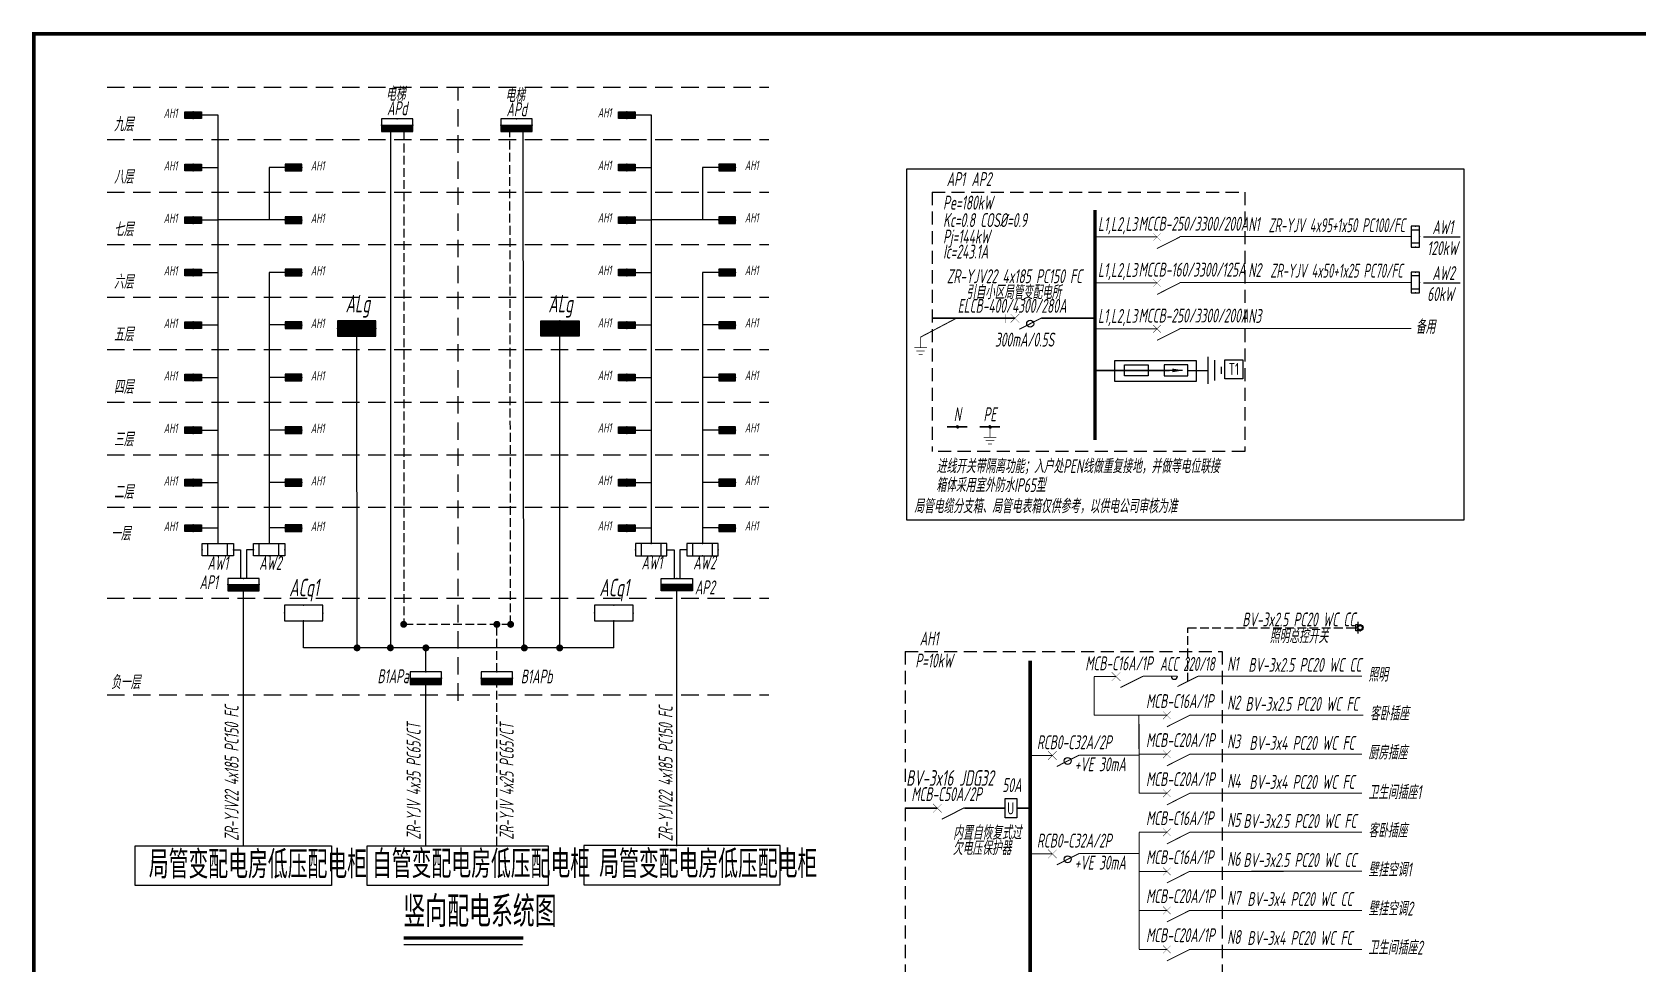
# Model space of a CAD drawing. Extents: x 2803505 to 5851001, y -1372902 to 24339.
# Drawn here: x 2920053 to 2966197, y -657586 to -630804 of the extents above; entities that cross this region are included whole.
import ezdxf
from ezdxf.enums import TextEntityAlignment as Align

# ---------------------------------------------------------------- set-up
doc = ezdxf.new("R2010")
doc.units = 0
doc.header["$LTSCALE"] = 1000
doc.header["$MEASUREMENT"] = 0
for name, pattern in [('CONTINOUS', [0]), ('DASH', [0.35, 0.25, -0.1]), ('DASH4', [0.1875, 0.125, -0.0625]), ('DASHED', [0.75, 0.5, -0.25])]:
    doc.linetypes.add(name, pattern=pattern)
doc.layers.get('0').update_dxf_attribs({"linetype": 'CONTINUOUS'})
for name, color, linetype in [('!!电气', 1, 'CONTINUOUS'), ('ANNO-NOTE', 7, 'CONTINUOUS'), ('DIM-照明', 7, 'CONTINUOUS'), ('ELEMENT', 3, 'CONTINUOUS'), ('EQUIP', 3, 'CONTINUOUS'), ('EQUIP-照明', 3, 'CONTINUOUS'), ('EQUIP-箱柜', 3, 'CONTINUOUS'), ('WIRE-SECU-1', 30, 'CONTINUOUS'), ('WIRE-照明', 2, 'CONTINUOUS'), ('照明平面文字层', 3, 'CONTINUOUS')]:
    doc.layers.add(name, color=color, linetype=linetype)
doc.layers.add('图框', color=147, linetype='CONTINUOUS', lineweight=20)
doc.styles.add('_TCH_LABEL', font='COMPLEX', dxfattribs={"bigfont": 'GBCBIG'})
doc.styles.add('HZTXT', font='gbeitc.shx', dxfattribs={"width": 0.8, "height": 400, "bigfont": 'hztxt.shx'})
doc.styles.add('SM1', font='realsz.shx', dxfattribs={"width": 0.75, "bigfont": 'realhz.shx'})
doc.styles.get("Standard").update_dxf_attribs({"font": 'gbenor.shx', "bigfont": 'gbcbig.shx'})
doc.styles.add('TSSD_Dimension', font='Tssdeng.shx', dxfattribs={"width": 0.7, "bigfont": 'tssdchn.shx'})

# ---------------------------------------------------------------- blocks, each defined once
blk = doc.blocks.new('*X10')
at = {"color": 0}
for p, q in [((-250, 33), (-183, 100)), ((-250, 68), (-218, 100)), ((-247, 0), (-147, 100)), ((-212, 0), (-112, 100)), ((-177, 0), (-77, 100)), ((-141, 0), (-41, 100)), ((-106, 0), (-6, 100)), ((-71, 0), (29, 100)), ((-35, 0), (65, 100)), ((0, 0), (100, 100)), ((35, 0), (135, 100)), ((71, 0), (171, 100)), ((106, 0), (206, 100)), ((141, 0), (241, 100)), ((177, 0), (250, 73)), ((212, 0), (250, 38)), ((247, 0), (250, 3))]:
    blk.add_line(p, q, dxfattribs=at)
blk = doc.blocks.new('$equip$00001414')
for p, q in [((0.75, 0.6), (-0.75, 0.6)), ((-0.75, 0.6), (-0.75, 0)), ((-0.75, 0.3), (0.75, 0.3)), ((-0.75, 0), (0.75, 0)), ((0.75, 0), (0.75, 0.6))]:
    blk.add_line(p, q)
at = {"const_width": 0.3}
blk.add_lwpolyline([(-0.75, 0.15), (0.75, 0.15)], dxfattribs=at)
for p in [(-0.75, 0.3), (0, 0.6), (0, 0), (0.75, 0.3)]:
    blk.add_point(p)
at = {"xscale": 0.00300000000061118, "yscale": 0.00300000000061118, "zscale": 0.00300000000061118}
blk.add_blockref('*X10', (0, 0), dxfattribs=at)
at = {"style": '_TCH_LABEL', "flags": 9}
blk.add_attdef('A', (0, 0), '', height=0.00002, dxfattribs=at)
blk = doc.blocks.new('*X8')
at = {"color": 0}
for p, q in [((-250, 33), (-83, 200)), ((-250, 68), (-118, 200)), ((-250, 104), (-154, 200)), ((-250, 139), (-189, 200)), ((-250, 174), (-224, 200)), ((-247, 0), (-47, 200)), ((-212, 0), (-12, 200)), ((-177, 0), (23, 200)), ((-141, 0), (59, 200)), ((-106, 0), (94, 200)), ((-71, 0), (129, 200)), ((-35, 0), (165, 200)), ((0, 0), (200, 200)), ((35, 0), (235, 200)), ((71, 0), (250, 179)), ((106, 0), (250, 144)), ((141, 0), (250, 109)), ((177, 0), (250, 73)), ((212, 0), (250, 38)), ((247, 0), (250, 3))]:
    blk.add_line(p, q, dxfattribs=at)
blk = doc.blocks.new('$equip$00001421')
for p, q in [((0.75, 0.6), (-0.75, 0.6)), ((-0.75, 0.6), (-0.75, 0)), ((-0.75, 0), (0.75, 0)), ((0.75, 0), (0.75, 0.6))]:
    blk.add_line(p, q)
at = {"const_width": 0.6}
blk.add_lwpolyline([(-0.75, 0.3), (0.75, 0.3)], dxfattribs=at)
for p in [(-0.75, 0.3), (0, 0.6), (0, 0), (0.75, 0.3)]:
    blk.add_point(p)
at = {"xscale": 0.00300000000061118, "yscale": 0.00300000000061118, "zscale": 0.00300000000061118}
blk.add_blockref('*X8', (0, 0), dxfattribs=at)
at = {"style": '_TCH_LABEL', "flags": 9}
blk.add_attdef('A', (0, 0), '', height=0.00002, dxfattribs=at)
blk = doc.blocks.new('$equip$00001428')
for p, q in [((0.75, 0.6), (-0.75, 0.6)), ((-0.75, 0.6), (-0.75, 0)), ((-0.75, 0), (0.75, 0)), ((-0.469, 0.6), (-0.469, 0)), ((0.469, 0.6), (0.469, 0)), ((0.75, 0), (0.75, 0.6))]:
    blk.add_line(p, q)
for p in [(-0.75, 0.3), (0, 0.6), (0, 0), (0.75, 0.3)]:
    blk.add_point(p)
at = {"style": '_TCH_LABEL', "flags": 9}
blk.add_attdef('A', (0, 0), '', height=0.00002, dxfattribs=at)
blk = doc.blocks.new('$equip$00001413')
for p, q in [((0.75, 0.6), (-0.75, 0.6)), ((-0.75, 0.6), (-0.75, 0)), ((-0.75, 0), (0.75, 0)), ((0.75, 0), (0.75, 0.6))]:
    blk.add_line(p, q)
for p in [(-0.75, 0.3), (0, 0.6), (0, 0), (0.75, 0.3)]:
    blk.add_point(p)
at = {"style": '_TCH_LABEL', "flags": 9}
blk.add_attdef('A', (0, 0), '', height=0.00002, dxfattribs=at)
blk = doc.blocks.new('A$C2FB505A5')
at = {"color": 3, "linetype": 'Continuous'}
for points, const_width in [([(-125, -125), (125, 125)], 10), ([(-125, 125), (125, -125)], 10), ([(771, 11), (125, -316)], 30)]:
    blk.add_lwpolyline(points, dxfattribs=dict(at, const_width=const_width))
at = {"layer": 'DIM-照明', "color": 3, "linetype": 'Continuous', "const_width": 28.8}
blk.add_lwpolyline([(771, 11), (1064, 11)], dxfattribs=at)
at = {"layer": 'DIM-照明', "color": 3, "linetype": 'Continuous'}
blk.add_circle((438, -157), 100, dxfattribs=at)
blk = doc.blocks.new('1107AA')
at = {"color": 3, "linetype": 'Continuous'}
for points, const_width in [([(0, -7.5), (-3.79, 0)], 0.3), ([(-1.25, 1.25), (1.25, -1.25)], 0.1), ([(1.25, 1.25), (-1.25, -1.25)], 0.1)]:
    blk.add_lwpolyline(points, dxfattribs=dict(at, const_width=const_width))
blk = doc.blocks.new('A$C46350062')
at = {"layer": 'DIM-照明', "color": 3, "linetype": 'Continuous', "const_width": 28.8}
for points in [[(-590, 0), (-868, 0)], [(0, 0), (-590, -298)]]:
    blk.add_lwpolyline(points, dxfattribs=at)
at = {"layer": 'DIM-照明', "color": 3, "linetype": 'Continuous'}
blk.add_arc((-678, 0), 88.4, 180.9398, 0, dxfattribs=at)
blk = doc.blocks.new('$equip$00001230')
for p, q in [((0.25, 0.71), (0.25, 0.39)), ((0.25, 0.39), (0.5, 0.39)), ((0.5, 0.39), (0.5, -0.39)), ((0.5, -0.39), (0.25, -0.39)), ((0.25, -0.39), (0.25, -0.71))]:
    blk.add_line(p, q)
for radius in [0.357, 0.25]:
    blk.add_circle((0, 0), radius)
at = {"layer": 'EQUIP-照明'}
for p in [(-0.36, 0), (0, 0.36), (0.5, 0), (0, -0.36)]:
    blk.add_point(p, dxfattribs=at)
at = {"layer": 'EQUIP-照明', "flags": 9}
blk.add_attdef('A', (0, 0), '', height=0.00002, dxfattribs=at)
blk = doc.blocks.new('0114')
at = {"color": 3, "linetype": 'Continuous', "const_width": 0.3}
for points in [[(0, 0), (0, -4.58)], [(-2.75, -4.58), (2.75, -4.58)], [(-1.83, -6.01), (1.83, -6.01)], [(-0.86, -7.5), (0.86, -7.5)]]:
    blk.add_lwpolyline(points, dxfattribs=at)
blk = doc.blocks.new('*X32')
at = {"color": 0}
for p, q in [((197.1, 124.2), (199.7, 126.7)), ((197.2, 123.8), (200.1, 126.7)), ((197.2, 124.6), (199.2, 126.7)), ((197.3, 123.4), (200.4, 126.6)), ((197.3, 125.2), (198.6, 126.5)), ((197.4, 123.1), (200.7, 126.5)), ((197.5, 122.9), (201, 126.3)), ((197.7, 122.6), (201.2, 126.1)), ((197.9, 122.4), (201.4, 125.9)), ((198.1, 122.2), (201.6, 125.7)), ((198.4, 122), (201.8, 125.4)), ((198.7, 121.9), (201.9, 125.2)), ((199, 121.8), (202, 124.8)), ((199.4, 121.7), (202.1, 124.5)), ((199.8, 121.7), (202.1, 124.1)), ((200.3, 121.8), (202, 123.5)), ((201.2, 122.3), (201.6, 122.7))]:
    blk.add_line(p, q, dxfattribs=at)
blk = doc.blocks.new('HC000089')
at = {"color": 4, "linetype": 'Continuous', "const_width": 0.2}
blk.add_lwpolyline([(-1.8, -1.8, 0.198912), (0, -2.5, 0.198912), (1.8, -1.8, 0.198912), (2.5, 0, 0.198912), (1.8, 1.8, 0.198912), (0, 2.5, 0.198912), (-1.8, 1.8, 0.198912), (-2.5, 0, 0.198912)], format="xyb", close=True, dxfattribs=at)
at = {"color": 4}
blk.add_blockref('*X32', (-199.6, -124.2), dxfattribs=at)
blk = doc.blocks.new('A$C7C37685A')
at = {"layer": 'ELEMENT'}
for p, q in [((294, 104), (294, -104)), ((745, 104), (294, 104)), ((641, 0), (294, 0)), ((745, -104), (745, 104)), ((1135, -260), (1135, 260)), ((1264, -195), (1264, 195)), ((1394, -65), (1394, 65)), ((294, -104), (745, -104))]:
    blk.add_line(p, q, dxfattribs=at)
for points in [[(294, 0), (0, 0)], [(745, 0), (1135, 0)]]:
    blk.add_lwpolyline(points, dxfattribs=at)
for points in [[(658, 0), (450, -35), (450, 35), (658, 0)], [(450, 35), (658, 0), (450, -35), (450, 35)], [(450, -35), (450, 35), (658, 0), (450, 35)]]:
    blk.add_solid(points, dxfattribs=at)
blk = doc.blocks.new('A$C64190E90')
at = {"layer": 'DIM-照明', "color": 3}
blk.add_lwpolyline([(0, 104), (450, 104), (450, -104), (0, -104)], close=True, dxfattribs=at)
at = {"layer": 'DIM-照明'}
blk.add_blockref('A$C7C37685A', (466, 0), dxfattribs=at)
blk = doc.blocks.new('A$C5F6A5641')
at = {"layer": 'WIRE-照明', "color": 3}
for p, q in [((0, 0), (2337, 0)), ((0, -611), (0, 0)), ((2337, 0), (2337, -611)), ((2337, -611), (0, -611))]:
    blk.add_line(p, q, dxfattribs=at)
blk = doc.blocks.new('A$C7F327A38')
at = {"layer": 'DIM-照明'}
blk.add_lwpolyline([(0, 329), (555, 329), (555, 0), (0, 0)], close=True, dxfattribs=at)
at = {"layer": 'EQUIP', "style": 'TSSD_Dimension', "width": 0.7}
blk.add_text('U', height=350, rotation=90, dxfattribs=at).set_placement((280, 153), align=Align.MIDDLE)

msp = doc.modelspace()

# ---------------------------------------------------------------- linework, layer by layer
at = {"layer": '!!电气', "color": 0}
for p, q in [((2926863.6, -634692.9), (2926863.6, -636202.5)), ((2939320.6, -634692.9), (2939320.6, -636202.5)), ((2926863.6, -636202.5), (2925389.1, -636202.5)), ((2939320.6, -636202.5), (2937846.1, -636202.5))]:
    msp.add_line(p, q, dxfattribs=at)
at = {"layer": '!!电气', "color": 1}
msp.add_lwpolyline([(2945189.8, -634730.1), (2961198.8, -634730.1), (2961198.8, -644836.4), (2945189.8, -644836.4)], close=True, dxfattribs=at)
at = {"layer": '!!电气', "color": 2, "linetype": 'DASH'}
msp.add_lwpolyline([(2953262, -649466.5), (2953263.8, -647923.2), (2958096.2, -647923.2)], dxfattribs=at)
at = {"layer": '!!电气'}
for points in [[(2923016.1, -654191.6), (2928655.4, -654191.6), (2928655.4, -655332.8), (2923016.1, -655332.8)], [(2929685.6, -654188.8), (2934879.7, -654188.8), (2934879.7, -655330.1), (2929685.6, -655330.1)], [(2941549.3, -654181.4), (2935909.9, -654181.4), (2935909.9, -655312.5), (2941549.3, -655312.5)]]:
    msp.add_lwpolyline(points, close=True, dxfattribs=at)
at = {"color": 3, "linetype": 'Continuous'}
for points, const_width in [([(2948018.5, -638911.3), (2948018.5, -639162.6)], 10), ([(2948171.4, -639153.3), (2948421.4, -638903.3)], 10), ([(2948171.4, -638903.3), (2948421.4, -639153.3)], 10), ([(2949067.9, -639017.5), (2948421.4, -639344.2)], 30), ([(2951076.5, -649454.2), (2951326.5, -649204.2)], 10), ([(2951076.5, -649204.2), (2951326.5, -649454.2)], 10), ([(2951973, -649318.3), (2951326.5, -649645.1)], 30), ([(2945941.8, -652987), (2946191.8, -653237)], 10), ([(2945941.8, -653237), (2946191.8, -652987)], 10), ([(2946838.3, -653101.2), (2946191.8, -653427.9)], 30)]:
    msp.add_lwpolyline(points, dxfattribs=dict(at, const_width=const_width))
at = {"layer": 'ANNO-NOTE', "color": 7}
msp.add_line((2930734.5, -657033.7), (2934145.2, -657033.7), dxfattribs=at)
msp.add_line((2930734.5, -657033.7), (2934145.2, -657033.7), dxfattribs=at)
at = {"layer": 'DIM-照明', "color": 84, "linetype": 'DASHED'}
for p, q in [((2922208.8, -632382.2), (2941223.9, -632382.2)), ((2932293.1, -650020.4), (2932293.1, -632382.2)), ((2922208.8, -633891.8), (2941223.9, -633891.8)), ((2922208.8, -635401.5), (2941223.9, -635401.5)), ((2922208.8, -636911.1), (2941223.9, -636911.1)), ((2922208.8, -638420.7), (2941223.9, -638420.7)), ((2922208.8, -639930.4), (2941223.9, -639930.4)), ((2922208.8, -641440), (2941223.9, -641440)), ((2922208.8, -642949.7), (2941223.9, -642949.7)), ((2922208.8, -644459.3), (2941223.9, -644459.3)), ((2922208.8, -647076.2), (2941223.9, -647076.2)), ((2922208.8, -649854.7), (2941223.9, -649854.7))]:
    msp.add_line(p, q, dxfattribs=at)
at = {"layer": 'DIM-照明', "color": 7, "linetype": 'CONTINOUS'}
for p, q in [((2924924.6, -633183.2), (2925389.1, -633183.2)), ((2937381.6, -633183.2), (2937846.1, -633183.2)), ((2924924.6, -634692.9), (2925389.1, -634692.9)), ((2927328.1, -634692.9), (2926863.6, -634692.9)), ((2937381.6, -634692.9), (2937846.1, -634692.9)), ((2939785.1, -634692.9), (2939320.6, -634692.9)), ((2924924.6, -636202.5), (2925389.1, -636202.5)), ((2927328.1, -636202.5), (2926863.6, -636202.5)), ((2937381.6, -636202.5), (2937846.1, -636202.5)), ((2939785.1, -636202.5), (2939320.6, -636202.5)), ((2924924.6, -637712.1), (2925389.1, -637712.1)), ((2927328.1, -637712.1), (2926863.6, -637712.1)), ((2937381.6, -637712.1), (2937846.1, -637712.1)), ((2939785.1, -637712.1), (2939320.6, -637712.1)), ((2924924.6, -639221.8), (2925389.1, -639221.8)), ((2927328.1, -639221.8), (2926863.6, -639221.8)), ((2937381.6, -639221.8), (2937846.1, -639221.8)), ((2939785.1, -639221.8), (2939320.6, -639221.8)), ((2924924.6, -640731.4), (2925389.1, -640731.4)), ((2927328.1, -640731.4), (2926863.6, -640731.4)), ((2937381.6, -640731.4), (2937846.1, -640731.4)), ((2939785.1, -640731.4), (2939320.6, -640731.4)), ((2924924.6, -642241.1), (2925389.1, -642241.1)), ((2927328.1, -642241.1), (2926863.6, -642241.1)), ((2937381.6, -642241.1), (2937846.1, -642241.1)), ((2939785.1, -642241.1), (2939320.6, -642241.1)), ((2924924.6, -643750.7), (2925389.1, -643750.7)), ((2927328.1, -643750.7), (2926863.6, -643750.7)), ((2937381.6, -643750.7), (2937846.1, -643750.7)), ((2939785.1, -643750.7), (2939320.6, -643750.7)), ((2924924.6, -645057.1), (2925389.1, -645057.1)), ((2927328.1, -645057.1), (2926863.6, -645057.1)), ((2937381.6, -645057.1), (2937846.1, -645057.1)), ((2939785.1, -645057.1), (2939320.6, -645057.1))]:
    msp.add_line(p, q, dxfattribs=at)
at = {"layer": 'DIM-照明', "color": 7}
for p, q in [((2925389.1, -633183.2), (2925389.1, -645501.7)), ((2937846.1, -633183.2), (2937846.1, -645501.7)), ((2934187, -648504), (2934163.3, -633659.5)), ((2960031.8, -636692.4), (2961089.7, -636692.4)), ((2926863.6, -637712.1), (2926863.6, -645501.7)), ((2939320.6, -637712.1), (2939320.6, -645501.7)), ((2960031.8, -638012.3), (2961089.7, -638012.3)), ((2929395.3, -648504), (2929382, -639543.6)), ((2935213.2, -648504), (2935213.2, -639544.7)), ((2925839.1, -645681.7), (2926042.1, -645681.7)), ((2926042.1, -645681.7), (2926042.1, -646505.9)), ((2926413.6, -645681.7), (2926210.7, -645681.7)), ((2926210.7, -645681.7), (2926210.7, -646505.9)), ((2938296.1, -645681.7), (2938499.1, -645681.7)), ((2938499.1, -645681.7), (2938499.1, -646505.9)), ((2938870.6, -645681.7), (2938667.7, -645681.7)), ((2938667.7, -645681.7), (2938667.7, -646505.9)), ((2926126.4, -654191.6), (2926126.4, -646865.9)), ((2938583.4, -654202.5), (2938583.4, -646865.9)), ((2927856.2, -648504), (2927856.5, -647721.3)), ((2936767.9, -648504), (2936768.3, -647721.3)), ((2936767.9, -648504), (2927856.2, -648501.1)), ((2931369.6, -654188.8), (2931369.6, -649552.8))]:
    msp.add_line(p, q, dxfattribs=at)
at = {"layer": 'DIM-照明', "color": 7, "linetype": 'DASH'}
for p, q in [((2930731.1, -633659.8), (2930731.1, -647826.5)), ((2933805.1, -647826.5), (2933781.5, -633659.5)), ((2933805.1, -647827.2), (2930731.1, -647826.5)), ((2933408.1, -654188.8), (2933408.1, -649552.8))]:
    msp.add_line(p, q, dxfattribs=at)
at = {"layer": 'DIM-照明', "color": 3, "linetype": 'DASH4', "ltscale": 3}
for p, q in [((2945912.8, -635400.5), (2954899.6, -635400.5)), ((2945912.8, -635400.5), (2945912.8, -642854.9)), ((2954899.6, -635400.5), (2954899.6, -642854.9)), ((2954899.6, -642854.9), (2945912.8, -642854.9)), ((2945138.2, -648604.8), (2954249.1, -648604.9)), ((2945138.2, -648604.8), (2945138.2, -660258.3)), ((2954249.2, -648604.9), (2954249.1, -660258.4))]:
    msp.add_line(p, q, dxfattribs=at)
at = {"layer": 'DIM-照明', "color": 7}
for points in [[(2930349.3, -633656.3), (2930349.3, -648500.4), (2930349.3, -648500.4)], [(2931369.6, -649192.8), (2931369.6, -648503.2)]]:
    msp.add_lwpolyline(points, dxfattribs=at)
at = {"layer": 'DIM-照明', "color": 3, "const_width": 100}
for points in [[(2950596, -635912.4), (2950596, -642524.9)], [(2948733.9, -648867.6), (2948733.9, -659979.1)]]:
    msp.add_lwpolyline(points, dxfattribs=at)
at = {"layer": 'DIM-照明', "color": 3, "linetype": 'Continuous'}
for points, const_width in [([(2950596, -636692.4), (2952377.9, -636692.4)], 28.8), ([(2953031, -636680.6), (2959683.3, -636680.6)], 28.8), ([(2950596, -638012.3), (2952377.9, -638012.3)], 28.8), ([(2953031, -638000.6), (2959683.3, -638000.6)], 28.8), ([(2945583.5, -639570.8), (2946613.1, -639028.3)], 28.8), ([(2945912.8, -639028.3), (2948296.4, -639028.3)], 49.9), ([(2949056.9, -639028.3), (2950596, -639028.3)], 49.9), ([(2949067.9, -639017.5), (2949360.3, -639017.5)], 28.8), ([(2950596, -639332.3), (2952377.9, -639332.3)], 28.8), ([(2953031, -639320.5), (2959683.3, -639320.5)], 28.8), ([(2950596, -640527.1), (2952743.7, -640527.1)], 47.2), ([(2946345.6, -642151.9), (2946926.1, -642151.9)], 47.5), ([(2947283.1, -642147.8), (2947863.5, -642147.8)], 47.5), ([(2950569.6, -649329.2), (2951201.5, -649329.2)], 28.8), ([(2950569.6, -650440), (2950569.6, -649329.2)], 28.8), ([(2951973, -649318.3), (2952265.4, -649318.3)], 28.8), ([(2952265.4, -649318.3), (2952686.8, -649318.3)], 28.8), ([(2953556.9, -649317.4), (2958264.2, -649317.4)], 28.8), ([(2951860.8, -650440), (2950569.6, -650440)], 28.8), ([(2951860.8, -650440), (2952661.9, -650440)], 28.8), ([(2951860.8, -650440), (2951861, -652682.9)], 28.8), ([(2953319, -650440), (2958307.9, -650439.3)], 28.8), ([(2948733.9, -651596.2), (2949372.3, -651596.2)], 28.8), ([(2950436.1, -651585.3), (2951861.1, -651585.3)], 28.8), ([(2951861, -651561.3), (2952662.1, -651561.3)], 28.8), ([(2953319.2, -651561.2), (2958264.3, -651561)], 28.8), ([(2951861, -652682.9), (2952662.1, -652682.9)], 28.8), ([(2953319.2, -652682.9), (2958264.3, -652682.6)], 28.8), ([(2945138.2, -653112), (2946066.8, -653112)], 52.6), ([(2946844.1, -653112), (2948012.2, -653112)], 52.6), ([(2948348.8, -653112), (2948733.9, -653112)], 52.6), ([(2951861, -653804.5), (2952662.1, -653804.5)], 28.8), ([(2951861, -653804.5), (2951861.3, -657169.4)], 28.8), ([(2953319.2, -653804.5), (2958264.3, -653804.2)], 28.8), ([(2948733.9, -654423.4), (2949372.3, -654423.4)], 28.8), ([(2950436.1, -654412.5), (2951861.1, -654412.5)], 28.8), ([(2951861.1, -654926.1), (2952662.1, -654926.1)], 28.8), ([(2953319.2, -654926.1), (2958264.3, -654925.8)], 28.8), ([(2951861.2, -656047.8), (2952662.2, -656047.7)], 28.8), ([(2953319.3, -656047.7), (2958264.4, -656047.4)], 28.8), ([(2951861.2, -657169.4), (2952662.2, -657169.3)], 28.8), ([(2953319.3, -657169.3), (2958264.4, -657169)], 28.8)]:
    msp.add_lwpolyline(points, dxfattribs=dict(at, const_width=const_width))
at = {"layer": 'DIM-照明', "const_width": 100}
for points in [[(2930681.1, -647826.5, 1), (2930781.1, -647826.5, 1)], [(2933358.1, -647826.5, 1), (2933458.1, -647826.5, 1)], [(2933755.1, -647827.2, 1), (2933855.1, -647827.2, 1)], [(2929440.4, -648502.8, -1), (2929340.4, -648502.8, -1)], [(2930299.3, -648500.4, 1), (2930399.3, -648500.4, 1)], [(2931319.6, -648504, 1), (2931419.6, -648504, 1)], [(2934149.3, -648504.5, 1), (2934249.3, -648504.5, 1)], [(2935163.2, -648504, 1), (2935263.2, -648504, 1)]]:
    msp.add_lwpolyline(points, format="xyb", close=True, dxfattribs=at)
at = {"layer": 'DIM-照明', "color": 7, "linetype": 'DASH'}
msp.add_lwpolyline([(2933408.1, -649192.8), (2933408.1, -647826.5)], dxfattribs=at)
at = {"layer": 'WIRE-SECU-1', "color": 7, "const_width": 98.5}
msp.add_lwpolyline([(2930733.5, -656839.5), (2934166.9, -656839.5)], dxfattribs=at)
msp.add_lwpolyline([(2930733.5, -656839.5), (2934166.9, -656839.5)], dxfattribs=at)
at = {"layer": '图框', "const_width": 100}
msp.add_lwpolyline([(3000703.5, -688253.6), (3000703.5, -630853.6), (2920103.5, -630853.6), (2920103.5, -688253.6)], close=True, dxfattribs=at)
at = {"layer": '照明平面文字层', "color": 7}
msp.add_lwpolyline([(2954328.6, -640219.1), (2954842.6, -640219.1), (2954842.6, -640766.9), (2954328.6, -640766.9)], close=True, dxfattribs=at)

# ---------------------------------------------------------------- block references
at = {"layer": '!!电气', "color": 1}
msp.add_blockref('A$C46350062', (2953556.9, -649317.4), dxfattribs=at)
at = {"layer": 'DIM-照明', "linetype": 'Continuous', "xscale": 87.60960006713867, "yscale": 87.60960006713867, "zscale": 87.60960006713867, "rotation": 90}
for p in [(2952377.9, -636692.4), (2952377.9, -638012.3), (2952377.9, -639332.3), (2952661.9, -650440), (2952662.1, -651561.3), (2952662.1, -652682.9), (2952662, -653804.5), (2952662.1, -654926.1), (2952662.2, -656047.7), (2952662.2, -657169.3)]:
    msp.add_blockref('1107AA', p, dxfattribs=at)
at = {"layer": 'DIM-照明', "color": 3, "linetype": 'Continuous', "xscale": -66.50000000000003, "yscale": 66.5, "zscale": 66.49999999999999, "rotation": 1.643353773062017e-06}
msp.add_blockref('0114', (2945583.5, -639570.8), dxfattribs=at)
at = {"layer": 'DIM-照明', "xscale": 14.62999999523163, "yscale": 14.62999999523163, "zscale": 14.62999999523163}
for p in [(2946647.8, -642152.1), (2947584.3, -642152.1)]:
    msp.add_blockref('HC000089', p, dxfattribs=at)
at = {"layer": 'DIM-照明', "linetype": 'DASH', "xscale": -66.50000000000003, "yscale": 66.5, "zscale": 66.49999999999999, "rotation": 1.643353773062017e-06}
msp.add_blockref('0114', (2947579, -642146.7), dxfattribs=at)
at = {"layer": 'EQUIP', "color": 0, "rotation": 270}
msp.add_blockref('A$C7F327A38', (2948019.7, -652834.6), dxfattribs=at)
at = {"layer": 'EQUIP-照明', "xscale": 240.0000000000002, "yscale": 240.0000000000002, "zscale": 240.0000000000002, "rotation": 180.0000351236171}
msp.add_blockref('$equip$00001230', (2958216.2, -647923.2), dxfattribs=at)
at = {"layer": 'EQUIP-箱柜'}
for name, p, xscale, yscale, zscale in [('$equip$00001421', (2924684.6, -633282.6), -320, 320, 320), ('$equip$00001414', (2930540.2, -633659.8), 600, 600, 600), ('$equip$00001414', (2933972.4, -633659.5), 600, 600, 600), ('$equip$00001421', (2937141.6, -633282.6), -320, 320, 320), ('$equip$00001421', (2924684.6, -634792.3), -320, 320, 320), ('$equip$00001421', (2927568.1, -634792.3), 320, 320, 320), ('$equip$00001421', (2937141.6, -634792.3), -320, 320, 320), ('$equip$00001421', (2940025.1, -634792.3), 320, 320, 320), ('$equip$00001421', (2924684.6, -636301.9), -320, 320, 320), ('$equip$00001421', (2927568.1, -636301.9), 320, 320, 320), ('$equip$00001421', (2937141.6, -636301.9), -320, 320, 320), ('$equip$00001421', (2940025.1, -636301.9), 320, 320, 320), ('$equip$00001421', (2924684.6, -637811.6), -320, 320, 320), ('$equip$00001421', (2927568.1, -637811.6), 320, 320, 320), ('$equip$00001421', (2937141.6, -637811.6), -320, 320, 320), ('$equip$00001421', (2940025.1, -637811.6), 320, 320, 320), ('$equip$00001421', (2924684.6, -639321.2), -320, 320, 320), ('$equip$00001421', (2927568.1, -639321.2), 320, 320, 320), ('$equip$00001421', (2937141.6, -639321.2), -320, 320, 320), ('$equip$00001421', (2940025.1, -639321.2), 320, 320, 320), ('$equip$00001421', (2924684.6, -640830.8), -320, 320, 320), ('$equip$00001421', (2927568.1, -640830.8), 320, 320, 320), ('$equip$00001421', (2937141.6, -640830.8), -320, 320, 320), ('$equip$00001421', (2940025.1, -640830.8), 320, 320, 320), ('$equip$00001421', (2924684.6, -642340.5), -320, 320, 320), ('$equip$00001421', (2927568.1, -642340.5), 320, 320, 320), ('$equip$00001421', (2937141.6, -642340.5), -320, 320, 320), ('$equip$00001421', (2940025.1, -642340.5), 320, 320, 320), ('$equip$00001421', (2924684.6, -643850.1), -320, 320, 320), ('$equip$00001421', (2927568.1, -643850.1), 320, 320, 320), ('$equip$00001421', (2937141.6, -643850.1), -320, 320, 320), ('$equip$00001421', (2940025.1, -643850.1), 320, 320, 320), ('$equip$00001421', (2924684.6, -645156.5), -320, 320, 320), ('$equip$00001421', (2927568.1, -645156.5), 320, 320, 320), ('$equip$00001421', (2937141.6, -645156.5), -320, 320, 320), ('$equip$00001421', (2940025.1, -645156.5), 320, 320, 320), ('$equip$00001414', (2926126.4, -646865.9), 600, 600, 600), ('$equip$00001414', (2938583.4, -646865.9), -600, 600, 600), ('$equip$00001414', (2931369.6, -649552.8), 600, 600, 600), ('$equip$00001414', (2933408.1, -649552.8), 600, 600, 600)]:
    msp.add_blockref(name, p, dxfattribs=dict(at, xscale=xscale, yscale=yscale, zscale=zscale))
for name, p, xscale, yscale, zscale, rotation in [('$equip$00001428', (2959683.3, -636680.6), 400, 400, 400, 270), ('$equip$00001428', (2959683.3, -638000.6), 400, 400, 400, 270), ('$equip$00001421', (2929382, -639543.6), 736.6071428656564, 736.6071428656564, 736.6071428656564, 359.9762906980881), ('$equip$00001421', (2935221.8, -639544.7), -736.6071428656578, 736.6071428656578, 736.6071428656578, 359.9999999999627), ('$equip$00001428', (2925389.1, -645501.7), -600, 600, 600, 180), ('$equip$00001428', (2926863.6, -645501.7), -600, 600, 600, 180), ('$equip$00001428', (2937846.1, -645501.7), 600, 600, 600, 180), ('$equip$00001428', (2939320.6, -645501.7), 600, 600, 600, 180), ('$equip$00001413', (2927856.5, -647721.3), 736.6071428657093, 736.6071428657093, 736.6071428657093, 359.9762906980959), ('$equip$00001413', (2936768.3, -647721.3), 736.6071428657093, 736.6071428657093, 736.6071428657093, 359.9762906980959)]:
    msp.add_blockref(name, p, dxfattribs=dict(at, xscale=xscale, yscale=yscale, zscale=zscale, rotation=rotation))
at = {"layer": 'WIRE-照明'}
for p in [(2948296.4, -639028.3), (2949372.3, -651596.2), (2949372.3, -654423.4)]:
    msp.add_blockref('A$C2FB505A5', p, dxfattribs=at)
at = {"layer": 'WIRE-照明', "color": 3}
msp.add_blockref('A$C5F6A5641', (2951167.4, -640239), dxfattribs=at)
at = {"layer": 'WIRE-照明', "xscale": 1.5, "yscale": 1.5, "zscale": 1.5}
msp.add_blockref('A$C64190E90', (2951445.7, -640527.1), dxfattribs=at)

# ---------------------------------------------------------------- texts
at = {"color": 0, "style": 'HZTXT', "width": 0.7}
for s, p in [('ALg', (2929061.4, -638857)), ('ACq1', (2927442.3, -647017.9)), ('ACq1', (2936354, -647017.9))]:
    msp.add_text(s, height=500, rotation=359.97629, dxfattribs=at).set_placement(p)
msp.add_text('ALg', height=500, dxfattribs=at).set_placement((2934888.6, -638856.9))
at = {"layer": 'DIM-照明', "style": 'HZTXT', "width": 0.7}
for s, height, p in [('电梯', 400, (2930218.4, -632782.9)), ('电梯', 400, (2933650.6, -632819.5)), ('AH1', 270, (2923835.9, -633268.6)), ('APd', 400, (2930252.2, -633192)), ('APd', 400, (2933684.4, -633223.6)), ('AH1', 270, (2936308.6, -633255)), ('九层', 400, (2922405.7, -633652.5)), ('八层', 400, (2922405.7, -635162.2)), ('AH1', 270, (2923835.9, -634780.7)), ('AH1', 270, (2928062.4, -634780.7)), ('AH1', 270, (2936308.6, -634767.1)), ('AH1', 270, (2940535.1, -634767.1)), ('七层', 400, (2922405.7, -636671.8)), ('AH1', 270, (2923835.9, -636287.9)), ('AH1', 270, (2928062.4, -636287.9)), ('AH1', 270, (2936308.6, -636274.3)), ('AH1', 270, (2940535.1, -636274.3)), ('AH1', 270, (2923835.9, -637797.6)), ('AH1', 270, (2928062.4, -637797.6)), ('AH1', 270, (2936308.6, -637783.9)), ('AH1', 270, (2940535.1, -637783.9)), ('六层', 400, (2922405.7, -638181.4)), ('AH1', 270, (2923835.9, -639307.2)), ('AH1', 270, (2928062.4, -639307.2)), ('AH1', 270, (2936308.6, -639293.6)), ('AH1', 270, (2940535.1, -639293.6)), ('五层', 400, (2922405.7, -639691.1)), ('四层', 400, (2922405.7, -641200.7)), ('AH1', 270, (2923835.9, -640816.9)), ('AH1', 270, (2928062.4, -640816.9)), ('AH1', 270, (2936308.6, -640803.2)), ('AH1', 270, (2940535.1, -640803.2)), ('三层', 400, (2922405.7, -642710.4)), ('AH1', 270, (2923835.9, -642326.5)), ('AH1', 270, (2928062.4, -642326.5)), ('AH1', 270, (2936308.6, -642312.9)), ('AH1', 270, (2940535.1, -642312.9)), ('AH1', 270, (2923835.9, -643836.2)), ('AH1', 270, (2928062.4, -643836.2)), ('AH1', 270, (2936308.6, -643822.5)), ('AH1', 270, (2940535.1, -643822.5)), ('二层', 400, (2922405.7, -644220)), ('一层', 400, (2922322.6, -645414.9)), ('AH1', 270, (2923835.9, -645142.5)), ('AH1', 270, (2928062.4, -645142.5)), ('AH1', 270, (2936308.6, -645128.9)), ('AH1', 270, (2940535.1, -645128.9)), ('AW1', 400, (2925092.6, -646260.7)), ('AW2', 400, (2926580, -646260.7)), ('AW1', 400, (2937565.3, -646247)), ('AW2', 400, (2939052.7, -646247)), ('AP1', 400, (2924864.3, -646814.8)), ('AP2', 400, (2939100.2, -646964.4)), ('B1APa', 400, (2929977.2, -649518)), ('B1APb', 400, (2934096.7, -649524.8)), ('负一层', 400, (2922322.6, -649689))]:
    msp.add_text(s, height=height, dxfattribs=at).set_placement(p)
at = {"layer": 'DIM-照明', "color": 7, "linetype": 'Continuous', "style": 'HZTXT'}
for s, width, p in [('AP1', 0.7, (2946599, -635029.5)), ('AP2', 0.7, (2947334.2, -635029.5)), ('ZR-YJV 4x95+1x50 PC100/FC', 0.65, (2957545.4, -636353.8)), ('ZR-YJV22 4x185 PC150 FC', 0.7, (2948280.5, -637819.7)), ('ZR-YJV 4x50+1x25 PC70/FC', 0.65, (2957536.7, -637660.7)), ('引自小区局管变配电所', 0.65, (2948257.2, -638258.2)), ('ELCB-400/4300/280A', 0.7, (2948213.7, -638672.2)), ('300mA/0.5S', 0.7, (2948571.7, -639642.5)), ('BV-3x2.5 PC20 WC CC', 0.7, (2956454.2, -647685.9)), ('AH1', 0.7, (2945830.1, -648233.9)), ('照明总控开关', 0.7, (2956454.2, -648149.4)), ('BV-3x2.5 PC20 WC CC', 0.7, (2956627.7, -648990.6)), ('BV-3x2.5 PC20 WC FC', 0.7, (2956543.1, -650112.5)), ('BV-3x4 PC20 WC FC', 0.7, (2956543.2, -651234.2)), ('BV-3x4 PC20 WC FC', 0.7, (2956543.2, -652355.8)), ('MCB-C50A/2P ', 0.7, (2946407.1, -652707.2)), ('BV-3x2.5 PC20 WC FC', 0.7, (2956484.4, -653477.6)), ('内置自恢复式过', 0.7, (2947500.1, -653795.3)), ('欠电压保护器', 0.7, (2947349.1, -654236.3)), ('BV-3x2.5 PC20 WC CC', 0.7, (2956484.5, -654599.2)), ('BV-3x4 PC20 WC CC', 0.7, (2956484.6, -655720.8)), ('BV-3x4 PC20 WC FC', 0.7, (2956484.6, -656842.4))]:
    msp.add_text(s, height=400, dxfattribs=dict(at, width=width)).set_placement(p, align=Align.MIDDLE)
at = {"layer": 'DIM-照明', "color": 7, "linetype": 'Continuous', "style": 'HZTXT', "width": 0.7}
for s, p in [('Pe=180kW', (2946232.2, -635905.5)), ('Kc=0.8 COS%%C=0.9', (2946232.2, -636407.1)), ('L1,L2,L3', (2950683.4, -636520.7)), ('MCCB-250/3300/200A', (2951849.7, -636511.7)), ('N1', (2955002.2, -636523.9)), ('Pj=144kW', (2946232.2, -636881.1)), ('Ic=243.1A', (2946232.2, -637313.1)), ('L1,L2,L3', (2950683.4, -637840.6)), ('MCCB-160/3300/125A', (2951849.7, -637831.6)), ('N2', (2955002.2, -637843.8)), ('L1,L2,L3', (2950683.4, -639160.6)), ('MCCB-250/3300/200A', (2951849.7, -639151.5)), ('N3', (2955002.2, -639163.8)), ('N', (2946538.1, -641989.2)), ('PE', (2947392.1, -641989.2)), ('进线开关带隔离功能；入户处PEN线做重复接地，并做等电位联接', (2946042, -643481.5)), ('局管电缆分支箱、局管电表箱仅供参考，以供电公司审核为准', (2945400, -644631.5)), ('P=10kW', (2945434.9, -649067.7)), ('MCB-C16A/1P', (2950316.4, -649148.4)), ('N1', (2954395.3, -649160.7)), ('MCB-C16A/1P', (2952064.6, -650233)), ('N2', (2954395.3, -650275.8)), ('RCB0-C32A/2P', (2948927.7, -651415.4)), ('MCB-C20A/1P', (2952064.8, -651354.3)), ('N3', (2954395.4, -651390.6)), ('+VE 30mA', (2950012, -652049.3)), (' 50A', (2947779.4, -652648)), ('MCB-C20A/1P', (2952064.8, -652475.9)), ('N4', (2954395.4, -652528.1)), ('MCB-C16A/1P', (2952064.7, -653597.5)), ('N5', (2954395.5, -653649.7)), ('RCB0-C32A/2P', (2948927.7, -654242.6)), ('+VE 30mA', (2950012, -654876.5)), ('MCB-C16A/1P', (2952064.8, -654719.1)), ('N6', (2954395.5, -654771)), ('MCB-C20A/1P', (2952064.9, -655840.7)), ('N7', (2954395.6, -655892.2)), ('MCB-C20A/1P', (2952064.9, -656962.3)), ('N8', (2954395.6, -657013.9))]:
    msp.add_text(s, height=400, dxfattribs=at).set_placement(p)
at = {"layer": 'DIM-照明', "color": 7}
for s, height, style, width, p in [('AW1', 400, 'HZTXT', 0.7, (2960292.3, -636610.1)), ('120kW', 400, 'HZTXT', 0.7, (2960142.4, -637213.2)), ('AW2', 400, 'HZTXT', 0.7, (2960292.3, -637930.1)), ('60kW', 400, 'HZTXT', 0.7, (2960142.4, -638533.2)), ('备用', 400, 'HZTXT', 0.7, (2959813.9, -639474.5)), ('照明', 400, 'HZTXT', 0.7, (2958452, -649471.5)), ('客卧插座', 400, 'HZTXT', 0.7, (2958495.8, -650588.8)), ('厨房插座', 400, 'HZTXT', 0.7, (2958452.1, -651710.5)), ('卫生间插座1', 400, 'HZTXT', 0.7, (2958452.1, -652851.9)), ('客卧插座', 400, 'HZTXT', 0.7, (2958452.2, -653953.7)), ('局管变配电房低压配电柜', 800, 'SM1', 0.75, (2923407.1, -655131.1)), ('自管变配电房低压配电柜', 800, 'SM1', 0.75, (2929819.1, -655117.5)), ('局管变配电房低压配电柜', 800, 'SM1', 0.75, (2936348.7, -655117.5)), ('壁挂空调1', 400, 'HZTXT', 0.7, (2958452.2, -655075.5)), ('竖向配电系统图', 883.2, 'SM1', 0.75, (2930721.5, -656524.9)), ('竖向配电系统图', 883.2, 'SM1', 0.75, (2930721.5, -656524.9)), ('壁挂空调2', 400, 'HZTXT', 0.7, (2958452.2, -656197.1)), ('卫生间插座2', 400, 'HZTXT', 0.7, (2958452.3, -657318.8))]:
    msp.add_text(s, height=height, dxfattribs=dict(at, style=style, width=width)).set_placement(p)
at = {"layer": 'DIM-照明', "color": 1, "linetype": 'Continuous', "style": 'HZTXT', "width": 0.7}
msp.add_text('箱体采用室外防水IP65型', height=400, dxfattribs=at).set_placement((2946032.9, -644025.2))
at = {"layer": 'DIM-照明', "color": 7, "linetype": 'Continuous', "style": 'HZTXT', "width": 0.66}
msp.add_text('ACC 220/18', height=400, rotation=0, dxfattribs=at).set_placement((2952461.8, -649164.2, 0))
at = {"layer": 'DIM-照明', "style": 'HZTXT', "width": 0.7}
for s, p in [('ZR-YJV22 4x185 PC150 FC', (2925985, -654049.4)), ('ZR-YJV22 4x185 PC150 FC', (2938457.6, -654062.5)), ('ZR-YJV 4x35 PC65/CT', (2931217.1, -654014.1)), ('ZR-YJV 4x25 PC65/CT', (2933889.5, -654014.1))]:
    msp.add_text(s, height=400, rotation=90, dxfattribs=at).set_placement(p)
at = {"layer": 'DIM-照明', "color": 7, "style": 'HZTXT', "width": 0.7}
msp.add_text('BV-3x16 JDG32 ', height=450, dxfattribs=at).set_placement((2946515.7, -652242.6), align=Align.MIDDLE)
at = {"layer": '照明平面文字层', "color": 7, "style": 'TSSD_Dimension', "width": 0.7}
msp.add_text('T1', height=350, dxfattribs=at).set_placement((2954438.3, -640664.2))

doc.saveas('drawing.dxf')
